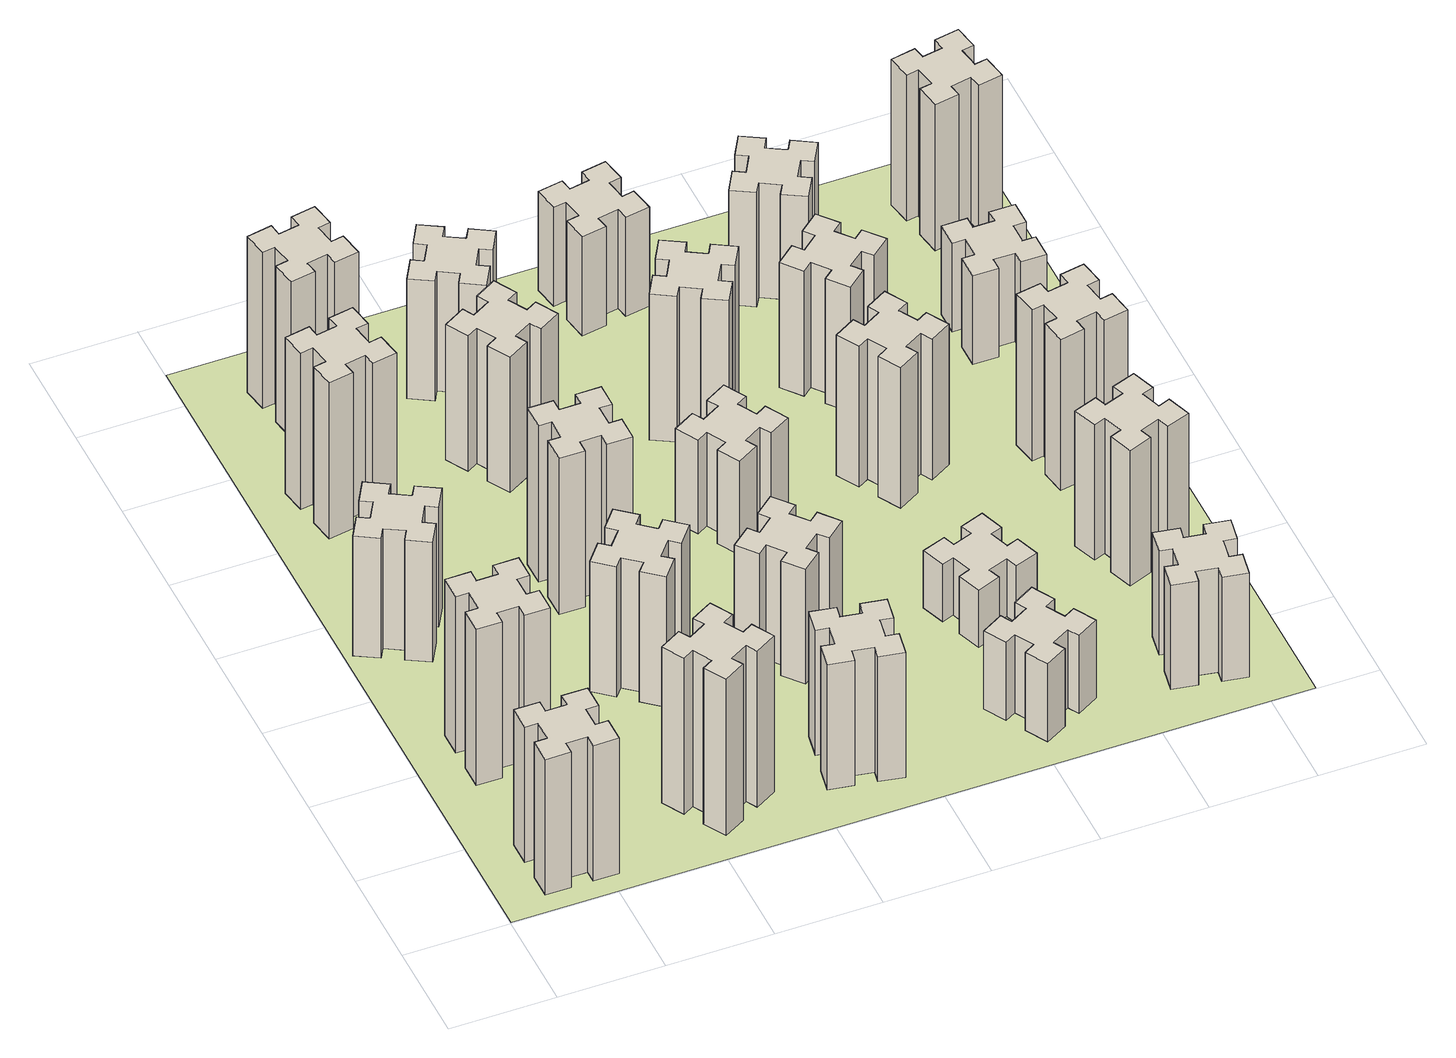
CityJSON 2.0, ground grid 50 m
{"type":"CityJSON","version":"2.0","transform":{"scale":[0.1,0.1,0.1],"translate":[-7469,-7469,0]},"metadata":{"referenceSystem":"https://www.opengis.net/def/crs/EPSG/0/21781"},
"CityObjects":{
"building1":{"type":"Building","attributes":{"class":"1000","function":"1000","usage":"1000","yearOfConstruction":2016,"roofType":"1000","measuredHeight":78,"storeysAboveGround":30,"storeysBelowGround":0},"geometry":[{"type":"Solid","lod":"1","boundaries":[[[[0,1,2,3,4,5,6,7,8,9,10,11,12,13,14,15,16,17,18,19]],[[17,16,20,21]],[[16,15,22,20]],[[15,14,23,22]],[[14,13,24,23]],[[13,12,25,24]],[[12,11,26,25]],[[11,10,27,26]],[[10,9,28,27]],[[9,8,29,28]],[[8,7,30,29]],[[7,6,31,30]],[[6,5,32,31]],[[5,4,33,32]],[[4,3,34,33]],[[3,2,35,34]],[[2,1,36,35]],[[1,0,37,36]],[[0,19,38,37]],[[19,18,39,38]],[[18,17,21,39]],[[24,25,26,27,28,29,30,31,32,33,34,35,36,37,38,39,21,20,22,23]]]]}]},
"building2":{"type":"Building","attributes":{"class":"1000","function":"1000","usage":"1000","yearOfConstruction":2016,"roofType":"1000","measuredHeight":90,"storeysAboveGround":30,"storeysBelowGround":0},"geometry":[{"type":"Solid","lod":"1","boundaries":[[[[40,41,42,43,44,45,46,47,48,49,50,51,52,53,54,55,56,57,58,59]],[[57,56,60,61]],[[56,55,62,60]],[[55,54,63,62]],[[54,53,64,63]],[[53,52,65,64]],[[52,51,66,65]],[[51,50,67,66]],[[50,49,68,67]],[[49,48,69,68]],[[48,47,70,69]],[[47,46,71,70]],[[46,45,72,71]],[[45,44,73,72]],[[44,43,74,73]],[[43,42,75,74]],[[42,41,76,75]],[[41,40,77,76]],[[40,59,78,77]],[[59,58,79,78]],[[58,57,61,79]],[[64,65,66,67,68,69,70,71,72,73,74,75,76,77,78,79,61,60,62,63]]]]}]},
"building3":{"type":"Building","attributes":{"class":"1000","function":"1000","usage":"1000","yearOfConstruction":2016,"roofType":"1000","measuredHeight":69,"storeysAboveGround":30,"storeysBelowGround":0},"geometry":[{"type":"Solid","lod":"1","boundaries":[[[[80,81,82,83,84,85,86,87,88,89,90,91,92,93,94,95,96,97,98,99]],[[97,96,100,101]],[[96,95,102,100]],[[95,94,103,102]],[[94,93,104,103]],[[93,92,105,104]],[[92,91,106,105]],[[91,90,107,106]],[[90,89,108,107]],[[89,88,109,108]],[[88,87,110,109]],[[87,86,111,110]],[[86,85,112,111]],[[85,84,113,112]],[[84,83,114,113]],[[83,82,115,114]],[[82,81,116,115]],[[81,80,117,116]],[[80,99,118,117]],[[99,98,119,118]],[[98,97,101,119]],[[104,105,106,107,108,109,110,111,112,113,114,115,116,117,118,119,101,100,102,103]]]]}]},
"building4":{"type":"Building","attributes":{"class":"1000","function":"1000","usage":"1000","yearOfConstruction":2016,"roofType":"1000","measuredHeight":90,"storeysAboveGround":30,"storeysBelowGround":0},"geometry":[{"type":"Solid","lod":"1","boundaries":[[[[120,121,122,123,124,125,126,127,128,129,130,131,132,133,134,135,136,137,138,139]],[[137,136,140,141]],[[136,135,142,140]],[[135,134,143,142]],[[134,133,144,143]],[[133,132,145,144]],[[132,131,146,145]],[[131,130,147,146]],[[130,129,148,147]],[[129,128,149,148]],[[128,127,150,149]],[[127,126,151,150]],[[126,125,152,151]],[[125,124,153,152]],[[124,123,154,153]],[[123,122,155,154]],[[122,121,156,155]],[[121,120,157,156]],[[120,139,158,157]],[[139,138,159,158]],[[138,137,141,159]],[[144,145,146,147,148,149,150,151,152,153,154,155,156,157,158,159,141,140,142,143]]]]}]},
"building5":{"type":"Building","attributes":{"class":"1000","function":"1000","usage":"1000","yearOfConstruction":2016,"roofType":"1000","measuredHeight":90,"storeysAboveGround":30,"storeysBelowGround":0},"geometry":[{"type":"Solid","lod":"1","boundaries":[[[[160,161,162,163,164,165,166,167,168,169,170,171,172,173,174,175,176,177,178,179]],[[177,176,180,181]],[[176,175,182,180]],[[175,174,183,182]],[[174,173,184,183]],[[173,172,185,184]],[[172,171,186,185]],[[171,170,187,186]],[[170,169,188,187]],[[169,168,189,188]],[[168,167,190,189]],[[167,166,191,190]],[[166,165,192,191]],[[165,164,193,192]],[[164,163,194,193]],[[163,162,195,194]],[[162,161,196,195]],[[161,160,197,196]],[[160,179,198,197]],[[179,178,199,198]],[[178,177,181,199]],[[184,185,186,187,188,189,190,191,192,193,194,195,196,197,198,199,181,180,182,183]]]]}]},
"building6":{"type":"Building","attributes":{"class":"1000","function":"1000","usage":"1000","yearOfConstruction":2016,"roofType":"1000","measuredHeight":90,"storeysAboveGround":30,"storeysBelowGround":0},"geometry":[{"type":"Solid","lod":"1","boundaries":[[[[200,201,202,203,204,205,206,207,208,209,210,211,212,213,214,215,216,217,218,219]],[[217,216,220,221]],[[216,215,222,220]],[[215,214,223,222]],[[214,213,224,223]],[[213,212,225,224]],[[212,211,226,225]],[[211,210,227,226]],[[210,209,228,227]],[[209,208,229,228]],[[208,207,230,229]],[[207,206,231,230]],[[206,205,232,231]],[[205,204,233,232]],[[204,203,234,233]],[[203,202,235,234]],[[202,201,236,235]],[[201,200,237,236]],[[200,219,238,237]],[[219,218,239,238]],[[218,217,221,239]],[[224,225,226,227,228,229,230,231,232,233,234,235,236,237,238,239,221,220,222,223]]]]}]},
"building7":{"type":"Building","attributes":{"class":"1000","function":"1000","usage":"1000","yearOfConstruction":2016,"roofType":"1000","measuredHeight":75,"storeysAboveGround":30,"storeysBelowGround":0},"geometry":[{"type":"Solid","lod":"1","boundaries":[[[[240,241,242,243,244,245,246,247,248,249,250,251,252,253,254,255,256,257,258,259]],[[257,256,260,261]],[[256,255,262,260]],[[255,254,263,262]],[[254,253,264,263]],[[253,252,265,264]],[[252,251,266,265]],[[251,250,267,266]],[[250,249,268,267]],[[249,248,269,268]],[[248,247,270,269]],[[247,246,271,270]],[[246,245,272,271]],[[245,244,273,272]],[[244,243,274,273]],[[243,242,275,274]],[[242,241,276,275]],[[241,240,277,276]],[[240,259,278,277]],[[259,258,279,278]],[[258,257,261,279]],[[264,265,266,267,268,269,270,271,272,273,274,275,276,277,278,279,261,260,262,263]]]]}]},
"building8":{"type":"Building","attributes":{"class":"1000","function":"1000","usage":"1000","yearOfConstruction":2016,"roofType":"1000","measuredHeight":90,"storeysAboveGround":30,"storeysBelowGround":0},"geometry":[{"type":"Solid","lod":"1","boundaries":[[[[280,281,282,283,284,285,286,287,288,289,290,291,292,293,294,295,296,297,298,299]],[[297,296,300,301]],[[296,295,302,300]],[[295,294,303,302]],[[294,293,304,303]],[[293,292,305,304]],[[292,291,306,305]],[[291,290,307,306]],[[290,289,308,307]],[[289,288,309,308]],[[288,287,310,309]],[[287,286,311,310]],[[286,285,312,311]],[[285,284,313,312]],[[284,283,314,313]],[[283,282,315,314]],[[282,281,316,315]],[[281,280,317,316]],[[280,299,318,317]],[[299,298,319,318]],[[298,297,301,319]],[[304,305,306,307,308,309,310,311,312,313,314,315,316,317,318,319,301,300,302,303]]]]}]},
"building9":{"type":"Building","attributes":{"class":"1000","function":"1000","usage":"1000","yearOfConstruction":2016,"roofType":"1000","measuredHeight":72,"storeysAboveGround":30,"storeysBelowGround":0},"geometry":[{"type":"Solid","lod":"1","boundaries":[[[[320,321,322,323,324,325,326,327,328,329,330,331,332,333,334,335,336,337,338,339]],[[337,336,340,341]],[[336,335,342,340]],[[335,334,343,342]],[[334,333,344,343]],[[333,332,345,344]],[[332,331,346,345]],[[331,330,347,346]],[[330,329,348,347]],[[329,328,349,348]],[[328,327,350,349]],[[327,326,351,350]],[[326,325,352,351]],[[325,324,353,352]],[[324,323,354,353]],[[323,322,355,354]],[[322,321,356,355]],[[321,320,357,356]],[[320,339,358,357]],[[339,338,359,358]],[[338,337,341,359]],[[344,345,346,347,348,349,350,351,352,353,354,355,356,357,358,359,341,340,342,343]]]]}]},
"building10":{"type":"Building","attributes":{"class":"1000","function":"1000","usage":"1000","yearOfConstruction":2016,"roofType":"1000","measuredHeight":78,"storeysAboveGround":30,"storeysBelowGround":0},"geometry":[{"type":"Solid","lod":"1","boundaries":[[[[360,361,362,363,364,365,366,367,368,369,370,371,372,373,374,375,376,377,378,379]],[[377,376,380,381]],[[376,375,382,380]],[[375,374,383,382]],[[374,373,384,383]],[[373,372,385,384]],[[372,371,386,385]],[[371,370,387,386]],[[370,369,388,387]],[[369,368,389,388]],[[368,367,390,389]],[[367,366,391,390]],[[366,365,392,391]],[[365,364,393,392]],[[364,363,394,393]],[[363,362,395,394]],[[362,361,396,395]],[[361,360,397,396]],[[360,379,398,397]],[[379,378,399,398]],[[378,377,381,399]],[[384,385,386,387,388,389,390,391,392,393,394,395,396,397,398,399,381,380,382,383]]]]}]},
"building11":{"type":"Building","attributes":{"class":"1000","function":"1000","usage":"1000","yearOfConstruction":2016,"roofType":"1000","measuredHeight":69,"storeysAboveGround":30,"storeysBelowGround":0},"geometry":[{"type":"Solid","lod":"1","boundaries":[[[[400,401,402,403,404,405,406,407,408,409,410,411,412,413,414,415,416,417,418,419]],[[417,416,420,421]],[[416,415,422,420]],[[415,414,423,422]],[[414,413,424,423]],[[413,412,425,424]],[[412,411,426,425]],[[411,410,427,426]],[[410,409,428,427]],[[409,408,429,428]],[[408,407,430,429]],[[407,406,431,430]],[[406,405,432,431]],[[405,404,433,432]],[[404,403,434,433]],[[403,402,435,434]],[[402,401,436,435]],[[401,400,437,436]],[[400,419,438,437]],[[419,418,439,438]],[[418,417,421,439]],[[424,425,426,427,428,429,430,431,432,433,434,435,436,437,438,439,421,420,422,423]]]]}]},
"building12":{"type":"Building","attributes":{"class":"1000","function":"1000","usage":"1000","yearOfConstruction":2016,"roofType":"1000","measuredHeight":66,"storeysAboveGround":30,"storeysBelowGround":0},"geometry":[{"type":"Solid","lod":"1","boundaries":[[[[440,441,442,443,444,445,446,447,448,449,450,451,452,453,454,455,456,457,458,459]],[[457,456,460,461]],[[456,455,462,460]],[[455,454,463,462]],[[454,453,464,463]],[[453,452,465,464]],[[452,451,466,465]],[[451,450,467,466]],[[450,449,468,467]],[[449,448,469,468]],[[448,447,470,469]],[[447,446,471,470]],[[446,445,472,471]],[[445,444,473,472]],[[444,443,474,473]],[[443,442,475,474]],[[442,441,476,475]],[[441,440,477,476]],[[440,459,478,477]],[[459,458,479,478]],[[458,457,461,479]],[[464,465,466,467,468,469,470,471,472,473,474,475,476,477,478,479,461,460,462,463]]]]}]},
"building13":{"type":"Building","attributes":{"class":"1000","function":"1000","usage":"1000","yearOfConstruction":2016,"roofType":"1000","measuredHeight":54,"storeysAboveGround":30,"storeysBelowGround":0},"geometry":[{"type":"Solid","lod":"1","boundaries":[[[[480,481,482,483,484,485,486,487,488,489,490,491,492,493,494,495,496,497,498,499]],[[497,496,500,501]],[[496,495,502,500]],[[495,494,503,502]],[[494,493,504,503]],[[493,492,505,504]],[[492,491,506,505]],[[491,490,507,506]],[[490,489,508,507]],[[489,488,509,508]],[[488,487,510,509]],[[487,486,511,510]],[[486,485,512,511]],[[485,484,513,512]],[[484,483,514,513]],[[483,482,515,514]],[[482,481,516,515]],[[481,480,517,516]],[[480,499,518,517]],[[499,498,519,518]],[[498,497,501,519]],[[504,505,506,507,508,509,510,511,512,513,514,515,516,517,518,519,501,500,502,503]]]]}]},
"building14":{"type":"Building","attributes":{"class":"1000","function":"1000","usage":"1000","yearOfConstruction":2016,"roofType":"1000","measuredHeight":45,"storeysAboveGround":30,"storeysBelowGround":0},"geometry":[{"type":"Solid","lod":"1","boundaries":[[[[520,521,522,523,524,525,526,527,528,529,530,531,532,533,534,535,536,537,538,539]],[[537,536,540,541]],[[536,535,542,540]],[[535,534,543,542]],[[534,533,544,543]],[[533,532,545,544]],[[532,531,546,545]],[[531,530,547,546]],[[530,529,548,547]],[[529,528,549,548]],[[528,527,550,549]],[[527,526,551,550]],[[526,525,552,551]],[[525,524,553,552]],[[524,523,554,553]],[[523,522,555,554]],[[522,521,556,555]],[[521,520,557,556]],[[520,539,558,557]],[[539,538,559,558]],[[538,537,541,559]],[[544,545,546,547,548,549,550,551,552,553,554,555,556,557,558,559,541,540,542,543]]]]}]},
"building15":{"type":"Building","attributes":{"class":"1000","function":"1000","usage":"1000","yearOfConstruction":2016,"roofType":"1000","measuredHeight":84,"storeysAboveGround":30,"storeysBelowGround":0},"geometry":[{"type":"Solid","lod":"1","boundaries":[[[[560,561,562,563,564,565,566,567,568,569,570,571,572,573,574,575,576,577,578,579]],[[577,576,580,581]],[[576,575,582,580]],[[575,574,583,582]],[[574,573,584,583]],[[573,572,585,584]],[[572,571,586,585]],[[571,570,587,586]],[[570,569,588,587]],[[569,568,589,588]],[[568,567,590,589]],[[567,566,591,590]],[[566,565,592,591]],[[565,564,593,592]],[[564,563,594,593]],[[563,562,595,594]],[[562,561,596,595]],[[561,560,597,596]],[[560,579,598,597]],[[579,578,599,598]],[[578,577,581,599]],[[584,585,586,587,588,589,590,591,592,593,594,595,596,597,598,599,581,580,582,583]]]]}]},
"building16":{"type":"Building","attributes":{"class":"1000","function":"1000","usage":"1000","yearOfConstruction":2016,"roofType":"1000","measuredHeight":57,"storeysAboveGround":30,"storeysBelowGround":0},"geometry":[{"type":"Solid","lod":"1","boundaries":[[[[600,601,602,603,604,605,606,607,608,609,610,611,612,613,614,615,616,617,618,619]],[[617,616,620,621]],[[616,615,622,620]],[[615,614,623,622]],[[614,613,624,623]],[[613,612,625,624]],[[612,611,626,625]],[[611,610,627,626]],[[610,609,628,627]],[[609,608,629,628]],[[608,607,630,629]],[[607,606,631,630]],[[606,605,632,631]],[[605,604,633,632]],[[604,603,634,633]],[[603,602,635,634]],[[602,601,636,635]],[[601,600,637,636]],[[600,619,638,637]],[[619,618,639,638]],[[618,617,621,639]],[[624,625,626,627,628,629,630,631,632,633,634,635,636,637,638,639,621,620,622,623]]]]}]},
"building17":{"type":"Building","attributes":{"class":"1000","function":"1000","usage":"1000","yearOfConstruction":2016,"roofType":"1000","measuredHeight":33,"storeysAboveGround":30,"storeysBelowGround":0},"geometry":[{"type":"Solid","lod":"1","boundaries":[[[[640,641,642,643,644,645,646,647,648,649,650,651,652,653,654,655,656,657,658,659]],[[657,656,660,661]],[[656,655,662,660]],[[655,654,663,662]],[[654,653,664,663]],[[653,652,665,664]],[[652,651,666,665]],[[651,650,667,666]],[[650,649,668,667]],[[649,648,669,668]],[[648,647,670,669]],[[647,646,671,670]],[[646,645,672,671]],[[645,644,673,672]],[[644,643,674,673]],[[643,642,675,674]],[[642,641,676,675]],[[641,640,677,676]],[[640,659,678,677]],[[659,658,679,678]],[[658,657,661,679]],[[664,665,666,667,668,669,670,671,672,673,674,675,676,677,678,679,661,660,662,663]]]]}]},
"building18":{"type":"Building","attributes":{"class":"1000","function":"1000","usage":"1000","yearOfConstruction":2016,"roofType":"1000","measuredHeight":81,"storeysAboveGround":30,"storeysBelowGround":0},"geometry":[{"type":"Solid","lod":"1","boundaries":[[[[680,681,682,683,684,685,686,687,688,689,690,691,692,693,694,695,696,697,698,699]],[[697,696,700,701]],[[696,695,702,700]],[[695,694,703,702]],[[694,693,704,703]],[[693,692,705,704]],[[692,691,706,705]],[[691,690,707,706]],[[690,689,708,707]],[[689,688,709,708]],[[688,687,710,709]],[[687,686,711,710]],[[686,685,712,711]],[[685,684,713,712]],[[684,683,714,713]],[[683,682,715,714]],[[682,681,716,715]],[[681,680,717,716]],[[680,699,718,717]],[[699,698,719,718]],[[698,697,701,719]],[[704,705,706,707,708,709,710,711,712,713,714,715,716,717,718,719,701,700,702,703]]]]}]},
"building19":{"type":"Building","attributes":{"class":"1000","function":"1000","usage":"1000","yearOfConstruction":2016,"roofType":"1000","measuredHeight":72,"storeysAboveGround":30,"storeysBelowGround":0},"geometry":[{"type":"Solid","lod":"1","boundaries":[[[[720,721,722,723,724,725,726,727,728,729,730,731,732,733,734,735,736,737,738,739]],[[737,736,740,741]],[[736,735,742,740]],[[735,734,743,742]],[[734,733,744,743]],[[733,732,745,744]],[[732,731,746,745]],[[731,730,747,746]],[[730,729,748,747]],[[729,728,749,748]],[[728,727,750,749]],[[727,726,751,750]],[[726,725,752,751]],[[725,724,753,752]],[[724,723,754,753]],[[723,722,755,754]],[[722,721,756,755]],[[721,720,757,756]],[[720,739,758,757]],[[739,738,759,758]],[[738,737,741,759]],[[744,745,746,747,748,749,750,751,752,753,754,755,756,757,758,759,741,740,742,743]]]]}]},
"building20":{"type":"Building","attributes":{"class":"1000","function":"1000","usage":"1000","yearOfConstruction":2016,"roofType":"1000","measuredHeight":60,"storeysAboveGround":30,"storeysBelowGround":0},"geometry":[{"type":"Solid","lod":"1","boundaries":[[[[760,761,762,763,764,765,766,767,768,769,770,771,772,773,774,775,776,777,778,779]],[[777,776,780,781]],[[776,775,782,780]],[[775,774,783,782]],[[774,773,784,783]],[[773,772,785,784]],[[772,771,786,785]],[[771,770,787,786]],[[770,769,788,787]],[[769,768,789,788]],[[768,767,790,789]],[[767,766,791,790]],[[766,765,792,791]],[[765,764,793,792]],[[764,763,794,793]],[[763,762,795,794]],[[762,761,796,795]],[[761,760,797,796]],[[760,779,798,797]],[[779,778,799,798]],[[778,777,781,799]],[[784,785,786,787,788,789,790,791,792,793,794,795,796,797,798,799,781,780,782,783]]]]}]},
"building21":{"type":"Building","attributes":{"class":"1000","function":"1000","usage":"1000","yearOfConstruction":2016,"roofType":"1000","measuredHeight":66,"storeysAboveGround":30,"storeysBelowGround":0},"geometry":[{"type":"Solid","lod":"1","boundaries":[[[[800,801,802,803,804,805,806,807,808,809,810,811,812,813,814,815,816,817,818,819]],[[817,816,820,821]],[[816,815,822,820]],[[815,814,823,822]],[[814,813,824,823]],[[813,812,825,824]],[[812,811,826,825]],[[811,810,827,826]],[[810,809,828,827]],[[809,808,829,828]],[[808,807,830,829]],[[807,806,831,830]],[[806,805,832,831]],[[805,804,833,832]],[[804,803,834,833]],[[803,802,835,834]],[[802,801,836,835]],[[801,800,837,836]],[[800,819,838,837]],[[819,818,839,838]],[[818,817,821,839]],[[824,825,826,827,828,829,830,831,832,833,834,835,836,837,838,839,821,820,822,823]]]]}]},
"building22":{"type":"Building","attributes":{"class":"1000","function":"1000","usage":"1000","yearOfConstruction":2016,"roofType":"1000","measuredHeight":78,"storeysAboveGround":30,"storeysBelowGround":0},"geometry":[{"type":"Solid","lod":"1","boundaries":[[[[840,841,842,843,844,845,846,847,848,849,850,851,852,853,854,855,856,857,858,859]],[[857,856,860,861]],[[856,855,862,860]],[[855,854,863,862]],[[854,853,864,863]],[[853,852,865,864]],[[852,851,866,865]],[[851,850,867,866]],[[850,849,868,867]],[[849,848,869,868]],[[848,847,870,869]],[[847,846,871,870]],[[846,845,872,871]],[[845,844,873,872]],[[844,843,874,873]],[[843,842,875,874]],[[842,841,876,875]],[[841,840,877,876]],[[840,859,878,877]],[[859,858,879,878]],[[858,857,861,879]],[[864,865,866,867,868,869,870,871,872,873,874,875,876,877,878,879,861,860,862,863]]]]}]},
"building23":{"type":"Building","attributes":{"class":"1000","function":"1000","usage":"1000","yearOfConstruction":2016,"roofType":"1000","measuredHeight":87,"storeysAboveGround":30,"storeysBelowGround":0},"geometry":[{"type":"Solid","lod":"1","boundaries":[[[[880,881,882,883,884,885,886,887,888,889,890,891,892,893,894,895,896,897,898,899]],[[897,896,900,901]],[[896,895,902,900]],[[895,894,903,902]],[[894,893,904,903]],[[893,892,905,904]],[[892,891,906,905]],[[891,890,907,906]],[[890,889,908,907]],[[889,888,909,908]],[[888,887,910,909]],[[887,886,911,910]],[[886,885,912,911]],[[885,884,913,912]],[[884,883,914,913]],[[883,882,915,914]],[[882,881,916,915]],[[881,880,917,916]],[[880,899,918,917]],[[899,898,919,918]],[[898,897,901,919]],[[904,905,906,907,908,909,910,911,912,913,914,915,916,917,918,919,901,900,902,903]]]]}]},
"building24":{"type":"Building","attributes":{"class":"1000","function":"1000","usage":"1000","yearOfConstruction":2016,"roofType":"1000","measuredHeight":51,"storeysAboveGround":30,"storeysBelowGround":0},"geometry":[{"type":"Solid","lod":"1","boundaries":[[[[920,921,922,923,924,925,926,927,928,929,930,931,932,933,934,935,936,937,938,939]],[[937,936,940,941]],[[936,935,942,940]],[[935,934,943,942]],[[934,933,944,943]],[[933,932,945,944]],[[932,931,946,945]],[[931,930,947,946]],[[930,929,948,947]],[[929,928,949,948]],[[928,927,950,949]],[[927,926,951,950]],[[926,925,952,951]],[[925,924,953,952]],[[924,923,954,953]],[[923,922,955,954]],[[922,921,956,955]],[[921,920,957,956]],[[920,939,958,957]],[[939,938,959,958]],[[938,937,941,959]],[[944,945,946,947,948,949,950,951,952,953,954,955,956,957,958,959,941,940,942,943]]]]}]},
"building25":{"type":"Building","attributes":{"class":"1000","function":"1000","usage":"1000","yearOfConstruction":2016,"roofType":"1000","measuredHeight":84,"storeysAboveGround":30,"storeysBelowGround":0},"geometry":[{"type":"Solid","lod":"1","boundaries":[[[[960,961,962,963,964,965,966,967,968,969,970,971,972,973,974,975,976,977,978,979]],[[977,976,980,981]],[[976,975,982,980]],[[975,974,983,982]],[[974,973,984,983]],[[973,972,985,984]],[[972,971,986,985]],[[971,970,987,986]],[[970,969,988,987]],[[969,968,989,988]],[[968,967,990,989]],[[967,966,991,990]],[[966,965,992,991]],[[965,964,993,992]],[[964,963,994,993]],[[963,962,995,994]],[[962,961,996,995]],[[961,960,997,996]],[[960,979,998,997]],[[979,978,999,998]],[[978,977,981,999]],[[984,985,986,987,988,989,990,991,992,993,994,995,996,997,998,999,981,980,982,983]]]]}]},
"landuse1":{"type":"LandUse","attributes":{"name":"plot1","function":"1010"},"geometry":[{"type":"MultiSurface","lod":"1","boundaries":[[[1000,1001,1002,1003]]]}]}
},
"vertices":[
[265,325,0],[265,225,0],[205,225,0],[205,105,0],[325,105,0],[325,165,0],[425,165,0],[425,105,0],[545,105,0],[545,225,0],[485,225,0],[485,325,0],[545,325,0],[545,445,0],[425,445,0],[425,385,0],[325,385,0],[325,445,0],[205,445,0],[205,325,0],[325,385,780],[325,445,780],[425,385,780],[425,445,780],[545,445,780],[545,325,780],[485,325,780],[485,225,780],[545,225,780],[545,105,780],[425,105,780],[425,165,780],[325,165,780],[325,105,780],[205,105,780],[205,225,780],[265,225,780],[265,325,780],[205,325,780],[205,445,780],
[265,1065,0],[265,965,0],[205,965,0],[205,845,0],[325,845,0],[325,905,0],[425,905,0],[425,845,0],[545,845,0],[545,965,0],[485,965,0],[485,1065,0],[545,1065,0],[545,1185,0],[425,1185,0],[425,1125,0],[325,1125,0],[325,1185,0],[205,1185,0],[205,1065,0],[325,1125,900],[325,1185,900],[425,1125,900],[425,1185,900],[545,1185,900],[545,1065,900],[485,1065,900],[485,965,900],[545,965,900],[545,845,900],[425,845,900],[425,905,900],[325,905,900],[325,845,900],[205,845,900],[205,965,900],[265,965,900],[265,1065,900],[205,1065,900],[205,1185,900],
[374,1926,0],[287,1976,0],[317,2028,0],[213,2088,0],[153,1984,0],[205,1954,0],[155,1867,0],[103,1897,0],[43,1793,0],[147,1733,0],[177,1785,0],[264,1735,0],[234,1683,0],[338,1623,0],[398,1727,0],[346,1757,0],[396,1844,0],[448,1814,0],[508,1918,0],[404,1978,0],[396,1844,690],[448,1814,690],[346,1757,690],[398,1727,690],[338,1623,690],[234,1683,690],[264,1735,690],[177,1785,690],[147,1733,690],[43,1793,690],[103,1897,690],[155,1867,690],[205,1954,690],[153,1984,690],[213,2088,690],[317,2028,690],[287,1976,690],[374,1926,690],[404,1978,690],[508,1918,690],
[405,2812,0],[307,2795,0],[297,2854,0],[178,2833,0],[199,2715,0],[258,2725,0],[276,2627,0],[217,2617,0],[237,2498,0],[356,2519,0],[345,2578,0],[444,2596,0],[454,2537,0],[572,2557,0],[551,2676,0],[492,2665,0],[475,2764,0],[534,2774,0],[513,2892,0],[395,2871,0],[475,2764,900],[534,2774,900],[492,2665,900],[551,2676,900],[572,2557,900],[454,2537,900],[444,2596,900],[345,2578,900],[356,2519,900],[237,2498,900],[217,2617,900],[276,2627,900],[258,2725,900],[199,2715,900],[178,2833,900],[297,2854,900],[307,2795,900],[405,2812,900],[395,2871,900],[513,2892,900],
[1127,255,0],[1214,305,0],[1244,253,0],[1348,313,0],[1288,417,0],[1236,387,0],[1186,474,0],[1238,504,0],[1178,608,0],[1074,548,0],[1104,496,0],[1017,446,0],[987,498,0],[883,438,0],[943,334,0],[995,364,0],[1045,277,0],[993,247,0],[1053,143,0],[1157,203,0],[1045,277,900],[993,247,900],[995,364,900],[943,334,900],[883,438,900],[987,498,900],[1017,446,900],[1104,496,900],[1074,548,900],[1178,608,900],[1238,504,900],[1186,474,900],[1236,387,900],[1288,417,900],[1348,313,900],[1244,253,900],[1214,305,900],[1127,255,900],[1157,203,900],[1053,143,900],
[592,3305,0],[575,3404,0],[634,3414,0],[613,3532,0],[495,3511,0],[505,3452,0],[407,3435,0],[397,3494,0],[278,3473,0],[299,3355,0],[358,3365,0],[376,3267,0],[317,3257,0],[337,3138,0],[456,3159,0],[445,3218,0],[544,3236,0],[554,3177,0],[672,3197,0],[651,3316,0],[544,3236,900],[554,3177,900],[445,3218,900],[456,3159,900],[337,3138,900],[317,3257,900],[376,3267,900],[358,3365,900],[299,3355,900],[278,3473,900],[397,3494,900],[407,3435,900],[505,3452,900],[495,3511,900],[613,3532,900],[634,3414,900],[575,3404,900],[592,3305,900],[651,3316,900],[672,3197,900],
[1224,1267,0],[1148,1332,0],[1186,1378,0],[1094,1455,0],[1017,1363,0],[1063,1324,0],[999,1248,0],[953,1286,0],[876,1194,0],[968,1117,0],[1006,1163,0],[1083,1099,0],[1044,1053,0],[1136,976,0],[1213,1068,0],[1167,1106,0],[1232,1183,0],[1278,1144,0],[1355,1236,0],[1263,1313,0],[1232,1183,750],[1278,1144,750],[1167,1106,750],[1213,1068,750],[1136,976,750],[1044,1053,750],[1083,1099,750],[1006,1163,750],[968,1117,750],[876,1194,750],[953,1286,750],[999,1248,750],[1063,1324,750],[1017,1363,750],[1094,1455,750],[1186,1378,750],[1148,1332,750],[1224,1267,750],[1263,1313,750],[1355,1236,750],
[1165,1965,0],[1065,1965,0],[1065,2025,0],[945,2025,0],[945,1905,0],[1005,1905,0],[1005,1805,0],[945,1805,0],[945,1685,0],[1065,1685,0],[1065,1745,0],[1165,1745,0],[1165,1685,0],[1285,1685,0],[1285,1805,0],[1225,1805,0],[1225,1905,0],[1285,1905,0],[1285,2025,0],[1165,2025,0],[1225,1905,900],[1285,1905,900],[1225,1805,900],[1285,1805,900],[1285,1685,900],[1165,1685,900],[1165,1745,900],[1065,1745,900],[1065,1685,900],[945,1685,900],[945,1805,900],[1005,1805,900],[1005,1905,900],[945,1905,900],[945,2025,900],[1065,2025,900],[1065,1965,900],[1165,1965,900],[1165,2025,900],[1285,2025,900],
[1855,307,0],[1872,405,0],[1931,395,0],[1952,513,0],[1834,534,0],[1824,475,0],[1725,492,0],[1736,551,0],[1617,572,0],[1597,454,0],[1656,444,0],[1638,345,0],[1579,356,0],[1558,237,0],[1677,217,0],[1687,276,0],[1785,258,0],[1775,199,0],[1893,178,0],[1914,297,0],[1785,258,720],[1775,199,720],[1687,276,720],[1677,217,720],[1558,237,720],[1579,356,720],[1638,345,720],[1656,444,720],[1597,454,720],[1617,572,720],[1736,551,720],[1725,492,720],[1824,475,720],[1834,534,720],[1952,513,720],[1931,395,720],[1872,405,720],[1855,307,720],[1914,297,720],[1893,178,720],
[1236,2707,0],[1186,2794,0],[1238,2824,0],[1178,2928,0],[1074,2868,0],[1104,2816,0],[1017,2766,0],[987,2818,0],[883,2758,0],[943,2654,0],[995,2684,0],[1045,2597,0],[993,2567,0],[1053,2463,0],[1157,2523,0],[1127,2575,0],[1214,2625,0],[1244,2573,0],[1348,2633,0],[1288,2737,0],[1214,2625,780],[1244,2573,780],[1127,2575,780],[1157,2523,780],[1053,2463,780],[993,2567,780],[1045,2597,780],[995,2684,780],[943,2654,780],[883,2758,780],[987,2818,780],[1017,2766,780],[1104,2816,780],[1074,2868,780],[1178,2928,780],[1238,2824,780],[1186,2794,780],[1236,2707,780],[1288,2737,780],[1348,2633,780],
[1186,3137,0],[1236,3224,0],[1288,3194,0],[1348,3298,0],[1244,3358,0],[1214,3306,0],[1127,3356,0],[1157,3408,0],[1053,3468,0],[993,3364,0],[1045,3334,0],[995,3247,0],[943,3277,0],[883,3173,0],[987,3113,0],[1017,3165,0],[1104,3115,0],[1074,3063,0],[1178,3003,0],[1238,3107,0],[1104,3115,690],[1074,3063,690],[1017,3165,690],[987,3113,690],[883,3173,690],[943,3277,690],[995,3247,690],[1045,3334,690],[993,3364,690],[1053,3468,690],[1157,3408,690],[1127,3356,690],[1214,3306,690],[1244,3358,690],[1348,3298,690],[1288,3194,690],[1236,3224,690],[1186,3137,690],[1238,3107,690],[1178,3003,690],
[1788,999,0],[1864,1063,0],[1903,1017,0],[1995,1094,0],[1918,1186,0],[1872,1148,0],[1807,1224,0],[1853,1263,0],[1776,1355,0],[1684,1278,0],[1723,1232,0],[1646,1167,0],[1608,1213,0],[1516,1136,0],[1593,1044,0],[1639,1083,0],[1703,1006,0],[1657,968,0],[1734,876,0],[1826,953,0],[1703,1006,660],[1657,968,660],[1639,1083,660],[1593,1044,660],[1516,1136,660],[1608,1213,660],[1646,1167,660],[1723,1232,660],[1684,1278,660],[1776,1355,660],[1853,1263,660],[1807,1224,660],[1872,1148,660],[1918,1186,660],[1995,1094,660],[1903,1017,660],[1864,1063,660],[1788,999,660],[1826,953,660],[1734,876,660],
[1844,2076,0],[1757,2026,0],[1727,2078,0],[1623,2018,0],[1683,1914,0],[1735,1944,0],[1785,1857,0],[1733,1827,0],[1793,1723,0],[1897,1783,0],[1867,1835,0],[1954,1885,0],[1984,1833,0],[2088,1893,0],[2028,1997,0],[1976,1967,0],[1926,2054,0],[1978,2084,0],[1918,2188,0],[1814,2128,0],[1926,2054,540],[1978,2084,540],[1976,1967,540],[2028,1997,540],[2088,1893,540],[1984,1833,540],[1954,1885,540],[1867,1835,540],[1897,1783,540],[1793,1723,540],[1733,1827,540],[1785,1857,540],[1735,1944,540],[1683,1914,540],[1623,2018,540],[1727,2078,540],[1757,2026,540],[1844,2076,540],[1814,2128,540],[1918,2188,540],
[2475,364,0],[2525,277,0],[2473,247,0],[2533,143,0],[2637,203,0],[2607,255,0],[2694,305,0],[2724,253,0],[2828,313,0],[2768,417,0],[2716,387,0],[2666,474,0],[2718,504,0],[2658,608,0],[2554,548,0],[2584,496,0],[2497,446,0],[2467,498,0],[2363,438,0],[2423,334,0],[2497,446,450],[2467,498,450],[2584,496,450],[2554,548,450],[2658,608,450],[2718,504,450],[2666,474,450],[2716,387,450],[2768,417,450],[2828,313,450],[2724,253,450],[2694,305,450],[2607,255,450],[2637,203,450],[2533,143,450],[2473,247,450],[2525,277,450],[2475,364,450],[2423,334,450],[2363,438,450],
[2054,2666,0],[1967,2716,0],[1997,2768,0],[1893,2828,0],[1833,2724,0],[1885,2694,0],[1835,2607,0],[1783,2637,0],[1723,2533,0],[1827,2473,0],[1857,2525,0],[1944,2475,0],[1914,2423,0],[2018,2363,0],[2078,2467,0],[2026,2497,0],[2076,2584,0],[2128,2554,0],[2188,2658,0],[2084,2718,0],[2076,2584,840],[2128,2554,840],[2026,2497,840],[2078,2467,840],[2018,2363,840],[1914,2423,840],[1944,2475,840],[1857,2525,840],[1827,2473,840],[1723,2533,840],[1783,2637,840],[1835,2607,840],[1885,2694,840],[1833,2724,840],[1893,2828,840],[1997,2768,840],[1967,2716,840],[2054,2666,840],[2084,2718,840],[2188,2658,840],
[1738,3465,0],[1756,3367,0],[1697,3357,0],[1717,3238,0],[1836,3259,0],[1825,3318,0],[1924,3336,0],[1934,3277,0],[2052,3297,0],[2031,3416,0],[1972,3405,0],[1955,3504,0],[2014,3514,0],[1993,3632,0],[1875,3611,0],[1885,3552,0],[1787,3535,0],[1777,3594,0],[1658,3573,0],[1679,3455,0],[1787,3535,570],[1777,3594,570],[1885,3552,570],[1875,3611,570],[1993,3632,570],[2014,3514,570],[1955,3504,570],[1972,3405,570],[2031,3416,570],[2052,3297,570],[1934,3277,570],[1924,3336,570],[1825,3318,570],[1836,3259,570],[1717,3238,570],[1697,3357,570],[1756,3367,570],[1738,3465,570],[1679,3455,570],[1658,3573,570],
[2716,1006,0],[2682,1100,0],[2738,1120,0],[2697,1233,0],[2584,1192,0],[2605,1136,0],[2511,1102,0],[2490,1158,0],[2377,1117,0],[2419,1004,0],[2475,1025,0],[2509,931,0],[2453,910,0],[2494,797,0],[2607,839,0],[2586,895,0],[2680,929,0],[2700,873,0],[2813,914,0],[2772,1027,0],[2680,929,330],[2700,873,330],[2586,895,330],[2607,839,330],[2494,797,330],[2453,910,330],[2509,931,330],[2475,1025,330],[2419,1004,330],[2377,1117,330],[2490,1158,330],[2511,1102,330],[2605,1136,330],[2584,1192,330],[2697,1233,330],[2738,1120,330],[2682,1100,330],[2716,1006,330],[2772,1027,330],[2813,914,330],
[2716,1967,0],[2666,2054,0],[2718,2084,0],[2658,2188,0],[2554,2128,0],[2584,2076,0],[2497,2026,0],[2467,2078,0],[2363,2018,0],[2423,1914,0],[2475,1944,0],[2525,1857,0],[2473,1827,0],[2533,1723,0],[2637,1783,0],[2607,1835,0],[2694,1885,0],[2724,1833,0],[2828,1893,0],[2768,1997,0],[2694,1885,810],[2724,1833,810],[2607,1835,810],[2637,1783,810],[2533,1723,810],[2473,1827,810],[2525,1857,810],[2475,1944,810],[2423,1914,810],[2363,2018,810],[2467,2078,810],[2497,2026,810],[2584,2076,810],[2554,2128,810],[2658,2188,810],[2718,2084,810],[2666,2054,810],[2716,1967,810],[2768,1997,810],[2828,1893,810],
[2563,2712,0],[2486,2647,0],[2448,2693,0],[2356,2616,0],[2433,2524,0],[2479,2563,0],[2543,2486,0],[2497,2448,0],[2574,2356,0],[2666,2433,0],[2628,2479,0],[2704,2543,0],[2743,2497,0],[2835,2574,0],[2758,2666,0],[2712,2628,0],[2647,2704,0],[2693,2743,0],[2616,2835,0],[2524,2758,0],[2647,2704,720],[2693,2743,720],[2712,2628,720],[2758,2666,720],[2835,2574,720],[2743,2497,720],[2704,2543,720],[2628,2479,720],[2666,2433,720],[2574,2356,720],[2497,2448,720],[2543,2486,720],[2479,2563,720],[2433,2524,720],[2356,2616,720],[2448,2693,720],[2486,2647,720],[2563,2712,720],[2524,2758,720],[2616,2835,720],
[3435,307,0],[3452,405,0],[3511,395,0],[3532,513,0],[3414,534,0],[3404,475,0],[3305,492,0],[3316,551,0],[3197,572,0],[3177,454,0],[3236,444,0],[3218,345,0],[3159,356,0],[3138,237,0],[3257,217,0],[3267,276,0],[3365,258,0],[3355,199,0],[3473,178,0],[3494,297,0],[3365,258,600],[3355,199,600],[3267,276,600],[3257,217,600],[3138,237,600],[3159,356,600],[3218,345,600],[3236,444,600],[3177,454,600],[3197,572,600],[3316,551,600],[3305,492,600],[3404,475,600],[3414,534,600],[3532,513,600],[3511,395,600],[3452,405,600],[3435,307,600],[3494,297,600],[3473,178,600],
[2694,3306,0],[2607,3356,0],[2637,3408,0],[2533,3468,0],[2473,3364,0],[2525,3334,0],[2475,3247,0],[2423,3277,0],[2363,3173,0],[2467,3113,0],[2497,3165,0],[2584,3115,0],[2554,3063,0],[2658,3003,0],[2718,3107,0],[2666,3137,0],[2716,3224,0],[2768,3194,0],[2828,3298,0],[2724,3358,0],[2716,3224,660],[2768,3194,660],[2666,3137,660],[2718,3107,660],[2658,3003,660],[2554,3063,660],[2584,3115,660],[2497,3165,660],[2467,3113,660],[2363,3173,660],[2423,3277,660],[2475,3247,660],[2525,3334,660],[2473,3364,660],[2533,3468,660],[2637,3408,660],[2607,3356,660],[2694,3306,660],[2724,3358,660],[2828,3298,660],
[3215,1125,0],[3249,1031,0],[3193,1010,0],[3234,897,0],[3347,939,0],[3326,995,0],[3420,1029,0],[3440,973,0],[3553,1014,0],[3512,1127,0],[3456,1106,0],[3422,1200,0],[3478,1220,0],[3437,1333,0],[3324,1292,0],[3345,1236,0],[3251,1202,0],[3230,1258,0],[3117,1217,0],[3159,1104,0],[3251,1202,780],[3230,1258,780],[3345,1236,780],[3324,1292,780],[3437,1333,780],[3478,1220,780],[3422,1200,780],[3456,1106,780],[3512,1127,780],[3553,1014,780],[3440,973,780],[3420,1029,780],[3326,995,780],[3347,939,780],[3234,897,780],[3193,1010,780],[3249,1031,780],[3215,1125,780],[3159,1104,780],[3117,1217,780],
[3365,1872,0],[3267,1855,0],[3257,1914,0],[3138,1893,0],[3159,1775,0],[3218,1785,0],[3236,1687,0],[3177,1677,0],[3197,1558,0],[3316,1579,0],[3305,1638,0],[3404,1656,0],[3414,1597,0],[3532,1617,0],[3511,1736,0],[3452,1725,0],[3435,1824,0],[3494,1834,0],[3473,1952,0],[3355,1931,0],[3435,1824,870],[3494,1834,870],[3452,1725,870],[3511,1736,870],[3532,1617,870],[3414,1597,870],[3404,1656,870],[3305,1638,870],[3316,1579,870],[3197,1558,870],[3177,1677,870],[3236,1687,870],[3218,1785,870],[3159,1775,870],[3138,1893,870],[3257,1914,870],[3267,1855,870],[3365,1872,870],[3355,1931,870],[3473,1952,870],
[3385,2705,0],[3285,2705,0],[3285,2765,0],[3165,2765,0],[3165,2645,0],[3225,2645,0],[3225,2545,0],[3165,2545,0],[3165,2425,0],[3285,2425,0],[3285,2485,0],[3385,2485,0],[3385,2425,0],[3505,2425,0],[3505,2545,0],[3445,2545,0],[3445,2645,0],[3505,2645,0],[3505,2765,0],[3385,2765,0],[3445,2645,510],[3505,2645,510],[3445,2545,510],[3505,2545,510],[3505,2425,510],[3385,2425,510],[3385,2485,510],[3285,2485,510],[3285,2425,510],[3165,2425,510],[3165,2545,510],[3225,2545,510],[3225,2645,510],[3165,2645,510],[3165,2765,510],[3285,2765,510],[3285,2705,510],[3385,2705,510],[3385,2765,510],[3505,2765,510],
[3552,3305,0],[3535,3404,0],[3594,3414,0],[3573,3532,0],[3455,3511,0],[3465,3452,0],[3367,3435,0],[3357,3494,0],[3238,3473,0],[3259,3355,0],[3318,3365,0],[3336,3267,0],[3277,3257,0],[3297,3138,0],[3416,3159,0],[3405,3218,0],[3504,3236,0],[3514,3177,0],[3632,3197,0],[3611,3316,0],[3504,3236,840],[3514,3177,840],[3405,3218,840],[3416,3159,840],[3297,3138,840],[3277,3257,840],[3336,3267,840],[3318,3365,840],[3259,3355,840],[3238,3473,840],[3357,3494,840],[3367,3435,840],[3465,3452,840],[3455,3511,840],[3573,3532,840],[3594,3414,840],[3535,3404,840],[3552,3305,840],[3611,3316,840],[3632,3197,840],
[5,3705,0],[3705,3705,0],[3705,5,0],[5,5,0]
]}
